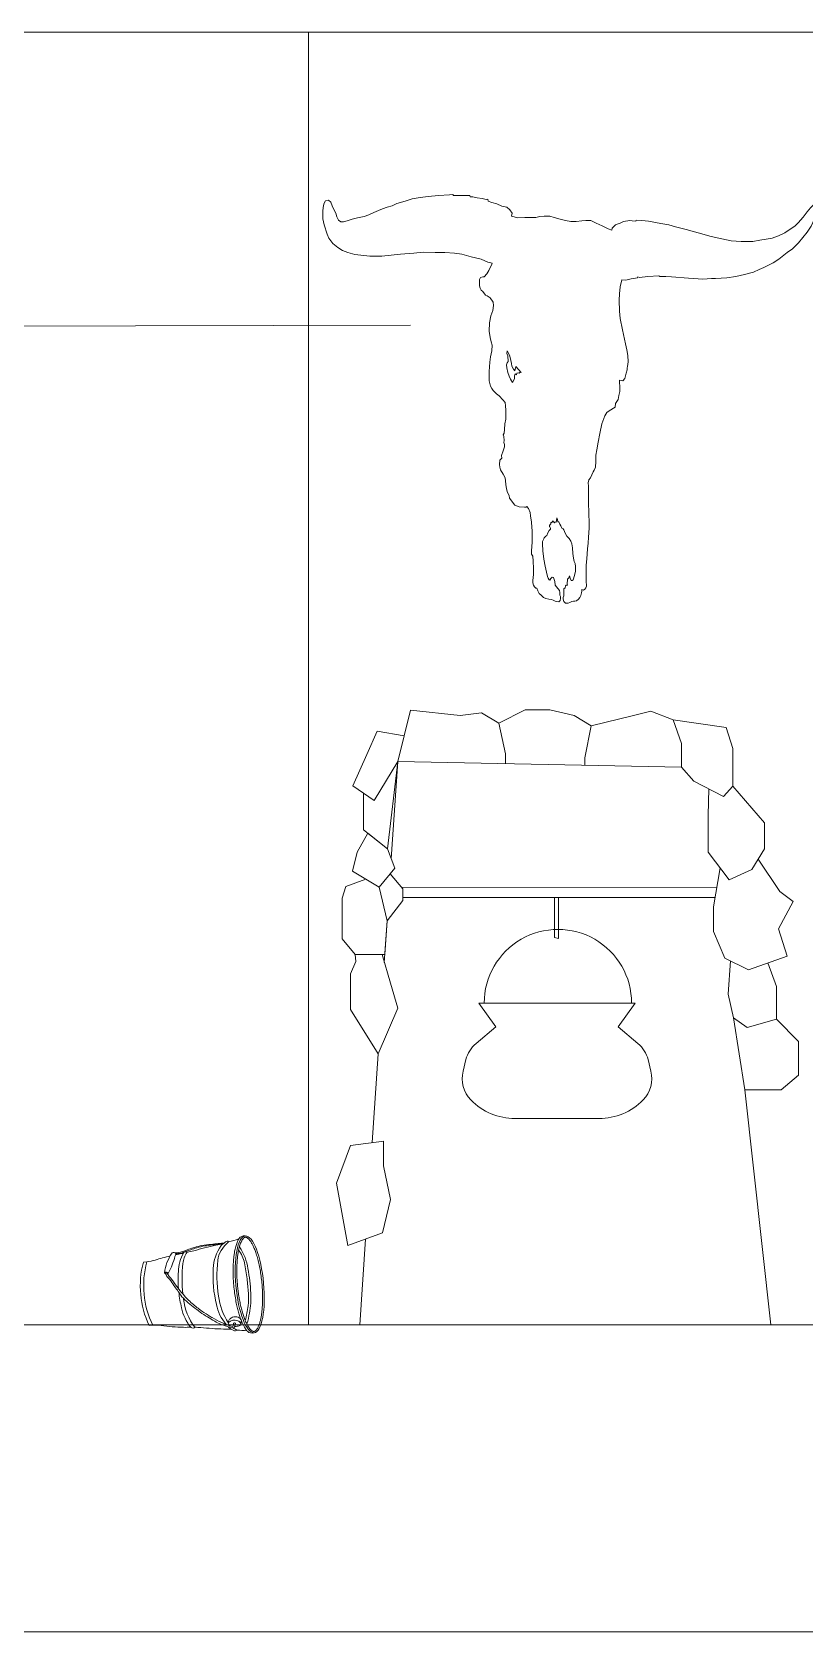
# Model space of a CAD drawing. Header units: centimetres. Extents: x 2280 to 32242, y -4577 to 2534.
# Drawn here: x 24369.2 to 24495, y -2977.1 to -2716.6 of the extents above; entities that cross this region are included whole.
import ezdxf

# ---------------------------------------------------------------- set-up
doc = ezdxf.new("R2010")
doc.units = ezdxf.units.CM
doc.layers.get('0').update_dxf_attribs({"lineweight": 15})
doc.layers.add('dim', color=40, linetype='Continuous', lineweight=0)
doc.layers.add('obiekty', color=22, linetype='Continuous', lineweight=5)

# ---------------------------------------------------------------- blocks, each defined once
blk = doc.blocks.new('OBJE_other_025')
for p, q in [((-0.1398, 0.0323), (-0.1398, 0.0197)), ((0.1544, 0.0323), (0.1544, 0.0197))]:
    blk.add_line(p, q)
for centre, radius, start, end in [((-0.1918, 0.3832), 0.0259, 158.3308, 210.5185), ((-0.8404, 0.1942), 0.6571, 11.7063, 14.9943), ((-0.0575, 0.1099), 0.2772, 91.6971, 113.672), ((-0.0541, 0.1057), 0.2744, 98.3267, 111.8008), ((0.0201, -1.3078), 1.6889, 91.3384, 93.8679), ((0.006, -0.5792), 0.9689, 87.4988, 94.2456), ((0.0158, -1.4169), 1.7978, 89.0359, 91.1209), ((0.0323, -0.1099), 0.4908, 81.4776, 88.3966), ((0.0508, 0.0295), 0.3593, 75.6328, 90.3949), ((0.0088, -0.2279), 0.611, 74.4922, 80.9364), ((0.1017, 0.1411), 0.2396, 69.1391, 80.8158), ((0.1737, 0.3238), 0.0235, 111.0317, 208.8348), ((0.1878, 0.3228), 0.0216, 101.9101, 148.4705), ((0.162, 0.2637), 0.0836, 73.3329, 84.1473), ((0.1838, 0.3338), 0.0103, 22.7148, 92.2961), ((0.855, 0.1942), 0.6571, 165.0057, 168.2937), ((0.2064, 0.3832), 0.0259, 329.4815, 21.6692), ((-0.1941, 0.3218), 0.00647, 116.4282, 233.1671), ((-0.0422, 0.4449), 0.2017, 219.4855, 225.8438), ((-0.0972, 0.4147), 0.1325, 221.1501, 261.5501), ((-0.5496, 0.2845), 0.3564, 0.9841, 4.4723), ((-1.1323, 0.2477), 0.94, 1.0584, 2.6141), ((-0.4193, 0.2911), 0.2287, 359.9719, 4.4896), ((-0.8428, 0.2115), 0.6593, 6.07, 8.4309), ((1.0211, 0.3466), 1.213, 182.6321, 183.7008), ((-0.0636, 0.4786), 0.2146, 236.2716, 265.268), ((0.0367, 0.6514), 0.3776, 271.6874, 291.7114), ((0.0677, 0.5084), 0.2448, 274.4476, 297.7893), ((0.1914, 0.3403), 0.0474, 216.052, 230.545), ((0.1744, 0.3327), 0.0318, 245.7808, 268.3605), ((0.0547, 0.3572), 0.1494, 315.9404, 334.6066), ((0.1905, 0.3199), 0.0255, 145.9485, 228.0073), ((0.048, 0.3741), 0.157, 321.7867, 337.668), ((0.1771, 0.3197), 0.0191, 258.9998, 307.9656), ((0.1822, 0.3212), 0.00432, 113.5455, 220.3216), ((0.1792, 0.2919), 0.0265, 58.1512, 90.6977), ((0.4183, 1.0823), 0.7936, 252.5642, 254.0657), ((0.1226, 0.336), 0.0796, 327.3885, 347.821), ((0.0677, 0.5084), 0.2448, 300.6372, 302.0017), ((0.1548, 0.3251), 0.0404, 357.2768, 18.18), ((0.1884, 0.3232), 0.00681, 339.7763, 359.8966), ((0.1494, 0.3605), 0.0765, 308.8051, 325.5689), ((0.1633, 0.3605), 0.0584, 307.9727, 325.702), ((0.3107, 0.2749), 0.1092, 160.7704, 176.6871), ((0.2079, 0.322), 0.00668, 314.4393, 56.5905), ((0.0172, 0.2585), 0.2098, 178.2065, 187.329), ((0.0267, 0.2604), 0.2194, 187.492, 194.647), ((-1.3377, 0.1922), 1.1509, 2.5143, 3.7933), ((0.0247, 0.26), 0.2134, 184.6538, 192.6636), ((0.5982, 0.4057), 0.7952, 189.0093, 194.9127), ((0.0111, 1.0492), 0.776, 260.5266, 272.7138), ((0.0041, 0.9503), 0.6908, 262.8964, 276.8608), ((-0.3678, 0.715), 0.7028, 313.3488, 318.9245), ((1.1635, -0.7857), 1.4494, 134.6653, 136.1996), ((-0.0582, 0.4432), 0.2834, 315.668, 324.0868), ((-0.5836, 0.4057), 0.7952, 345.0873, 350.9907), ((0.6392, 0.4384), 0.8572, 195.8067, 197.1977), ((-0.6861, 0.0486), 0.5289, 15.625, 18.1333), ((-0.3247, 0.124), 0.1573, 13.2113, 22.7851), ((-1.3642, -0.2138), 1.2546, 17.3428, 18.8264), ((-0.3113, 0.1694), 0.1446, 3.2036, 12.6536), ((-0.1623, 0.1717), 0.00734, 128.4836, 237.5604), ((-0.0972, 0.2901), 0.1325, 238.2507, 261.5501), ((-0.2095, 0.5627), 0.4757, 301.2321, 307.7828), ((0.0427, 0.4749), 0.3256, 270.8968, 295.1966), ((-0.9429, 1.4788), 1.6564, 307.2001, 309.6777), ((-0.1867, 0.5311), 0.4368, 307.9549, 314.114), ((0.1746, 0.1737), 0.00942, 314.289, 44.5377), ((0.4469, 0.1468), 0.2676, 168.305, 172.8106), ((-0.164, 0.1294), 0.00761, 101.2496, 219.964), ((-0.2558, 0.1381), 0.087, 358.0974, 14.5254), ((-0.0466, 0.3135), 0.2256, 236.9173, 261.0154), ((-0.2517, 0.1392), 0.0876, 358.3799, 13.8786), ((-0.0636, 0.354), 0.2146, 241.423, 265.268), ((-0.168, 0.1038), 0.0331, 61.9617, 85.6138), ((-0.0327, 0.1632), 0.13, 179.7955, 189.3905), ((0.6244, 0.2665), 0.7952, 189.0093, 189.4506), ((0.6244, 0.2665), 0.7952, 190.8783, 194.9127), ((-0.2676, -0.277), 0.4259, 63.749, 74.3039), ((0.0111, 0.9246), 0.776, 260.5266, 270.8878), ((0.0041, 0.8257), 0.6908, 262.8964, 269.3), ((-0.1344, 0.2594), 0.1688, 289.1007, 300.797), ((0.0414, -0.0574), 0.1873, 108.803, 119.2138), ((-0.6923, 1.5439), 1.568, 294.265, 297.7248), ((0.6, -1.1803), 1.44, 113.4368, 115.4562), ((0.0041, 0.8257), 0.6908, 270.7898, 276.8608), ((-0.0371, 0.285), 0.1578, 294.0382, 307.2896), ((0.0111, 0.9246), 0.776, 272.3814, 272.7138), ((0.0677, 0.3838), 0.2448, 274.4476, 297.6352), ((-0.2721, 0.2027), 0.4532, 341.8928, 352.1051), ((0.0485, 0.1617), 0.13, 350.6095, 1.7047), ((-0.3788, 0.0132), 0.2397, 4.5594, 11.7159), ((-0.0733, 0.0965), 0.0104, 125.1256, 214.1266), ((-0.0827, 0.0982), 0.00761, 276.3189, 339.6691), ((-0.0786, 0.0973), 0.0026, 101.9513, 233.2399), ((-0.0814, 0.1464), 0.0511, 271.4215, 307.952), ((-0.0827, 0.0982), 0.00761, 19.5152, 62.9333), ((0.3934, 0.0132), 0.2397, 168.2841, 175.4406), ((0, 0.5053), 0.4932, 253.5369, 270.8476), ((0, 0.5053), 0.5053, 253.9397, 270.8476), ((0.0146, 0.5053), 0.5053, 269.1524, 286.0603), ((0.0146, 0.5053), 0.4932, 269.1524, 286.4631)]:
    blk.add_arc(centre, radius, start, end)
blk.add_ellipse((0.0073, 0.3882), major_axis=(-0.2241, 0), ratio=0.22077)
for points, knots in [([(-0.2108, 0.3882), (-0.2108, 0.3879), (-0.2108, 0.3877), (-0.2107, 0.3872), (-0.2107, 0.387), (-0.2105, 0.3864), (-0.2104, 0.3861), (-0.2102, 0.3855), (-0.21, 0.3852), (-0.2096, 0.3845), (-0.2094, 0.3842), (-0.2088, 0.3834), (-0.2085, 0.3831), (-0.2078, 0.3823), (-0.2074, 0.3819), (-0.2063, 0.3808), (-0.2055, 0.3801), (-0.2037, 0.3787), (-0.2027, 0.378), (-0.2005, 0.3766), (-0.1993, 0.3759), (-0.1967, 0.3744), (-0.1953, 0.3737), (-0.1915, 0.3719), (-0.1889, 0.3707), (-0.1833, 0.3685), (-0.1802, 0.3674), (-0.1738, 0.3653), (-0.1703, 0.3642), (-0.163, 0.3622), (-0.1591, 0.3612), (-0.1493, 0.3589), (-0.1431, 0.3576), (-0.1301, 0.3552), (-0.1233, 0.354), (-0.1091, 0.3519), (-0.1017, 0.351), (-0.0864, 0.3492), (-0.0785, 0.3485), (-0.0624, 0.3472), (-0.0542, 0.3466), (-0.0376, 0.3457), (-0.0291, 0.3453), (-0.012, 0.3449), (-0.0035, 0.3447), (0.0137, 0.3447), (0.0223, 0.3448), (0.0394, 0.3452), (0.0479, 0.3455), (0.0646, 0.3463), (0.0729, 0.3469), (0.0891, 0.3481), (0.097, 0.3488), (0.1125, 0.3505), (0.1199, 0.3514), (0.1344, 0.3535), (0.1413, 0.3546), (0.1545, 0.357), (0.1608, 0.3582), (0.1727, 0.3609), (0.1782, 0.3623), (0.1885, 0.3653), (0.1933, 0.3668), (0.2005, 0.3695), (0.2033, 0.3706), (0.2083, 0.3729), (0.2106, 0.374), (0.2142, 0.376), (0.2156, 0.3769), (0.2181, 0.3786), (0.2192, 0.3794), (0.221, 0.3808), (0.2216, 0.3815), (0.2228, 0.3827), (0.2233, 0.3832), (0.224, 0.3842), (0.2242, 0.3846), (0.2247, 0.3854), (0.2249, 0.3858), (0.2251, 0.3864), (0.2252, 0.3868), (0.2254, 0.3874), (0.2254, 0.3876), (0.2254, 0.3882), (0.2254, 0.3885), (0.2254, 0.3891), (0.2253, 0.3893), (0.2251, 0.39), (0.225, 0.3903), (0.2247, 0.391), (0.2245, 0.3914), (0.2239, 0.3922), (0.2236, 0.3926), (0.2229, 0.3935), (0.2225, 0.394), (0.2216, 0.3949), (0.221, 0.3954), (0.2199, 0.3964), (0.2192, 0.397), (0.2175, 0.3983), (0.2162, 0.3991), (0.2135, 0.4008), (0.212, 0.4016), (0.2087, 0.4033), (0.207, 0.4041), (0.2032, 0.4057), (0.2012, 0.4066), (0.1956, 0.4087), (0.1918, 0.41), (0.1835, 0.4126), (0.1791, 0.4138), (0.1697, 0.4162), (0.1647, 0.4173), (0.1543, 0.4195), (0.1488, 0.4205), (0.1374, 0.4224), (0.1315, 0.4233), (0.1193, 0.425), (0.113, 0.4258), (0.1001, 0.4272), (0.0934, 0.4279), (0.0799, 0.429), (0.0731, 0.4295), (0.0562, 0.4305), (0.0461, 0.431), (0.0257, 0.4315), (0.0154, 0.4317), (-0.0052, 0.4316), (-0.0155, 0.4315), (-0.0358, 0.4308), (-0.0459, 0.4303), (-0.0656, 0.429), (-0.0753, 0.4282), (-0.094, 0.4263), (-0.103, 0.4253), (-0.1204, 0.4228), (-0.1286, 0.4215), (-0.1429, 0.4188), (-0.1491, 0.4175), (-0.1606, 0.4148), (-0.166, 0.4134), (-0.176, 0.4104), (-0.1806, 0.4089), (-0.1875, 0.4062), (-0.1901, 0.4051), (-0.1949, 0.4029), (-0.197, 0.4018), (-0.2004, 0.3999), (-0.2017, 0.399), (-0.2041, 0.3974), (-0.2051, 0.3966), (-0.2067, 0.3952), (-0.2073, 0.3946), (-0.2084, 0.3934), (-0.2089, 0.3929), (-0.2095, 0.392), (-0.2098, 0.3916), (-0.2102, 0.3908), (-0.2103, 0.3905), (-0.2106, 0.3898), (-0.2107, 0.3895), (-0.2108, 0.3889), (-0.2108, 0.3886), (-0.2108, 0.3883), (-0.2108, 0.3882), (-0.2108, 0.3882)], [0, 0, 0, 0, 0.032275, 0.032275, 0.06455, 0.06455, 0.096825, 0.096825, 0.1291, 0.1291, 0.161375, 0.161375, 0.19365, 0.19365, 0.225925, 0.225925, 0.276889, 0.276889, 0.327853, 0.327853, 0.378817, 0.378817, 0.429781, 0.429781, 0.510165, 0.510165, 0.590548, 0.590548, 0.670932, 0.670932, 0.751315, 0.751315, 0.866994, 0.866994, 0.982673, 0.982673, 1.098352, 1.098352, 1.214031, 1.214031, 1.32971, 1.32971, 1.445389, 1.445389, 1.561067, 1.561067, 1.676746, 1.676746, 1.792425, 1.792425, 1.908104, 1.908104, 2.023783, 2.023783, 2.139462, 2.139462, 2.255141, 2.255141, 2.370819, 2.370819, 2.486498, 2.486498, 2.602177, 2.602177, 2.682916, 2.682916, 2.763654, 2.763654, 2.82403, 2.82403, 2.884405, 2.884405, 2.931809, 2.931809, 2.979213, 2.979213, 3.016839, 3.016839, 3.054466, 3.054466, 3.092092, 3.092092, 3.129719, 3.129719, 3.167345, 3.167345, 3.204972, 3.204972, 3.242598, 3.242598, 3.280225, 3.280225, 3.317851, 3.317851, 3.355478, 3.355478, 3.393104, 3.393104, 3.430731, 3.430731, 3.489707, 3.489707, 3.548684, 3.548684, 3.60766, 3.60766, 3.666637, 3.666637, 3.76396, 3.76396, 3.861284, 3.861284, 3.958608, 3.958608, 4.055931, 4.055931, 4.153255, 4.153255, 4.250578, 4.250578, 4.347902, 4.347902, 4.445226, 4.445226, 4.58377, 4.58377, 4.722314, 4.722314, 4.860859, 4.860859, 4.999403, 4.999403, 5.137947, 5.137947, 5.276492, 5.276492, 5.415036, 5.415036, 5.530069, 5.530069, 5.645101, 5.645101, 5.760134, 5.760134, 5.838351, 5.838351, 5.916568, 5.916568, 5.975701, 5.975701, 6.034833, 6.034833, 6.081291, 6.081291, 6.127749, 6.127749, 6.164769, 6.164769, 6.201789, 6.201789, 6.238809, 6.238809, 6.275829, 6.275829, 6.283185, 6.283185, 6.283185, 6.283185]), ([(-0.2141, 0.3701), (-0.214, 0.37), (-0.2138, 0.3698), (-0.2126, 0.3688), (-0.2114, 0.3679), (-0.2089, 0.3662), (-0.2075, 0.3654), (-0.2047, 0.3637), (-0.2032, 0.3629), (-0.1994, 0.3609), (-0.1969, 0.3598), (-0.1917, 0.3576), (-0.1889, 0.3565), (-0.183, 0.3544), (-0.1799, 0.3534), (-0.1735, 0.3514), (-0.1701, 0.3504), (-0.163, 0.3485), (-0.1593, 0.3476), (-0.1501, 0.3455), (-0.1443, 0.3443), (-0.1324, 0.3421), (-0.1262, 0.3411), (-0.1133, 0.3392), (-0.1066, 0.3383), (-0.0929, 0.3366), (-0.0859, 0.3359), (-0.0715, 0.3346), (-0.0642, 0.334), (-0.0493, 0.333), (-0.0418, 0.3326), (-0.0265, 0.332), (-0.0188, 0.3318), (0.0001, 0.3315), (0.0113, 0.3314), (0.0337, 0.3318), (0.0448, 0.3321), (0.0667, 0.3332), (0.0775, 0.3339), (0.0963, 0.3355), (0.1045, 0.3363), (0.1204, 0.3381), (0.1281, 0.3392), (0.1429, 0.3414), (0.15, 0.3426), (0.1635, 0.3453), (0.17, 0.3467), (0.1807, 0.3493), (0.1852, 0.3506), (0.1937, 0.3531), (0.1977, 0.3544), (0.2045, 0.3569), (0.2075, 0.358), (0.2129, 0.3604), (0.2155, 0.3617), (0.2198, 0.364), (0.2215, 0.365), (0.2248, 0.3671), (0.2264, 0.3682), (0.2281, 0.3696), (0.2284, 0.3698), (0.2287, 0.3701)], [0.257134, 0.257134, 0.257134, 0.257134, 0.263242, 0.263242, 0.311661, 0.311661, 0.36008, 0.36008, 0.408499, 0.408499, 0.48041, 0.48041, 0.552321, 0.552321, 0.624231, 0.624231, 0.696142, 0.696142, 0.768053, 0.768053, 0.871076, 0.871076, 0.974099, 0.974099, 1.077123, 1.077123, 1.180146, 1.180146, 1.283169, 1.283169, 1.386192, 1.386192, 1.489216, 1.489216, 1.638128, 1.638128, 1.78704, 1.78704, 1.935951, 1.935951, 2.054816, 2.054816, 2.17368, 2.17368, 2.292544, 2.292544, 2.411409, 2.411409, 2.503974, 2.503974, 2.59654, 2.59654, 2.67338, 2.67338, 2.75022, 2.75022, 2.81074, 2.81074, 2.87126, 2.87126, 2.884458, 2.884458, 2.884458, 2.884458])]:
    blk.add_open_spline(points, degree=3, knots=knots)
blk = doc.blocks.new('ARCH_front_096')
for points in [[(-0.2222, 0.3002), (-0.2243, 0.3018), (-0.2271, 0.3012), (-0.2285, 0.2996), (-0.2291, 0.2979), (-0.2298, 0.2941), (-0.2298, 0.2878), (-0.2286, 0.2834), (-0.2258, 0.2764), (-0.2241, 0.2734), (-0.2205, 0.2694), (-0.2158, 0.2663), (-0.2111, 0.2642), (-0.206, 0.2625), (-0.1995, 0.2611), (-0.1851, 0.2598), (-0.1736, 0.2598), (-0.1645, 0.2604), (-0.1556, 0.2611), (-0.1427, 0.2618), (-0.134, 0.2624), (-0.1223, 0.2622), (-0.113, 0.2622), (-0.1039, 0.2616), (-0.0967, 0.2609), (-0.088, 0.2589), (-0.0784, 0.2569), (-0.0719, 0.2546), (-0.0677, 0.254), (-0.0682, 0.2533), (-0.0711, 0.2486), (-0.0729, 0.2459), (-0.0755, 0.2439), (-0.0769, 0.2439), (-0.0789, 0.2432), (-0.08, 0.2417), (-0.08, 0.2388), (-0.08, 0.237), (-0.0793, 0.2354), (-0.0784, 0.2339), (-0.0769, 0.2329), (-0.0744, 0.2301), (-0.0726, 0.2296), (-0.0698, 0.228), (-0.067, 0.2248), (-0.0667, 0.2223), (-0.0674, 0.2187), (-0.0694, 0.2147), (-0.0708, 0.2094), (-0.0709, 0.2031), (-0.0702, 0.1984), (-0.0691, 0.1951), (-0.0684, 0.1926), (-0.0685, 0.1884), (-0.0698, 0.184), (-0.0706, 0.1801), (-0.0714, 0.173), (-0.0713, 0.166), (-0.0702, 0.162), (-0.0687, 0.1602), (-0.0675, 0.1587), (-0.0643, 0.1563), (-0.0618, 0.1548), (-0.0582, 0.1517), (-0.056, 0.1498), (-0.0557, 0.1472), (-0.0554, 0.144), (-0.0555, 0.1414), (-0.0557, 0.1374), (-0.0565, 0.1339), (-0.057, 0.1296), (-0.0573, 0.127), (-0.0581, 0.1257), (-0.0576, 0.1245), (-0.0574, 0.1215), (-0.0575, 0.1199), (-0.0571, 0.1185), (-0.0571, 0.1168), (-0.0584, 0.1136), (-0.0599, 0.1102), (-0.0598, 0.1083), (-0.0617, 0.1067), (-0.062, 0.1036), (-0.0618, 0.1015), (-0.0611, 0.0996), (-0.0585, 0.0963), (-0.0565, 0.0935), (-0.0562, 0.0912), (-0.0559, 0.0885), (-0.0553, 0.0852)], [(-0.0553, 0.0852), (-0.0546, 0.0825), (-0.0528, 0.0804), (-0.0527, 0.0784), (-0.0474, 0.073), (-0.0433, 0.0719), (-0.0383, 0.0716), (-0.0366, 0.0714), (-0.0361, 0.0719), (-0.0345, 0.0706), (-0.0329, 0.0676), (-0.0325, 0.0649), (-0.0317, 0.0602), (-0.0313, 0.0566), (-0.031, 0.0537), (-0.031, 0.0489), (-0.0312, 0.0455), (-0.0315, 0.0418), (-0.0319, 0.0392), (-0.0318, 0.0382), (-0.0318, 0.0376), (-0.0318, 0.0363), (-0.0304, 0.0349), (-0.0304, 0.031), (-0.0299, 0.0256), (-0.0299, 0.021), (-0.0304, 0.0192), (-0.0308, 0.0165), (-0.0307, 0.0149), (-0.0302, 0.0132), (-0.0292, 0.0119), (-0.0278, 0.011), (-0.027, 0.0109), (-0.0258, 0.0089), (-0.0246, 0.0069), (-0.0228, 0.0056), (-0.0206, 0.004), (-0.0182, 0.0032), (-0.0156, 0.0027), (-0.0129, 0.0025), (-0.0113, 0.0018), (-0.0094, 0.0012), (-0.0079, 0.0008), (-0.006, 0.0007), (-0.0047, 0.0017), (-0.0044, 0.0032), (-0.0043, 0.0047), (-0.005, 0.0056), (-0.005, 0.0076), (-0.0051, 0.0091), (-0.0081, 0.0119), (-0.0092, 0.013), (-0.0097, 0.0159), (-0.0102, 0.0174), (-0.0108, 0.0188), (-0.012, 0.019), (-0.0133, 0.018), (-0.0145, 0.0168), (-0.0151, 0.017), (-0.016, 0.0184), (-0.0167, 0.0196), (-0.0176, 0.0229), (-0.0189, 0.0274), (-0.02, 0.0326), (-0.0209, 0.0387), (-0.0212, 0.044), (-0.0212, 0.0458), (-0.0199, 0.0478), (-0.0194, 0.0486), (-0.018, 0.0498), (-0.017, 0.0503), (-0.0159, 0.0521), (-0.0148, 0.0539), (-0.0134, 0.055), (-0.0134, 0.0558), (-0.0139, 0.0566), (-0.0144, 0.0567), (-0.0144, 0.0576), (-0.0136, 0.0585), (-0.0131, 0.0589), (-0.013, 0.0599), (-0.012, 0.0598), (-0.0115, 0.0606), (-0.0109, 0.0611), (-0.0102, 0.0599), (-0.0097, 0.0596), (-0.009, 0.0603), (-0.0081, 0.0601), (-0.0077, 0.0612), (-0.0074, 0.0634), (-0.0066, 0.0621), (-0.0065, 0.0605), (-0.0055, 0.0603), (-0.0046, 0.0587), (-0.0036, 0.0573), (-0.0024, 0.0557), (-0.0014, 0.0552), (-0.0007, 0.0543), (-0.0001, 0.0531), (0.0009, 0.0514), (0.0022, 0.0496), (0.0043, 0.0479), (0.0059, 0.0459), (0.0069, 0.0439), (0.0074, 0.0408), (0.0078, 0.0367), (0.0083, 0.0331), (0.0092, 0.0308), (0.01, 0.0293), (0.0104, 0.0269), (0.0102, 0.0235), (0.0092, 0.0203), (0.0079, 0.017), (0.0071, 0.0166), (0.0062, 0.0166), (0.0052, 0.0183), (0.0044, 0.02), (0.0037, 0.0184), (0.0025, 0.0175), (0.0025, 0.016), (0.0022, 0.0153), (0.0023, 0.014), (0.0024, 0.013), (0.0012, 0.013), (0.0005, 0.0125), (0.0002, 0.0111), (-0.0009, 0.0104), (-0.0009, 0.0088), (-0.0012, 0.005), (-0.0016, 0.0038), (-0.0016, 0.0025), (-0.0012, 0.0009), (-0.0004, 0.0003), (0.0004, -0.0003), (0.0018, -0.0005), (0.0032, -0.0003), (0.0048, 0), (0.0066, 0.0007), (0.0082, 0.0011), (0.0094, 0.0011), (0.011, 0.0012), (0.0129, 0.0025), (0.0142, 0.0038), (0.0152, 0.0052), (0.0159, 0.0072), (0.0162, 0.0086), (0.0164, 0.0096), (0.018, 0.0092), (0.019, 0.0099), (0.02, 0.011), (0.0207, 0.0123), (0.0206, 0.0162), (0.0206, 0.0232), (0.0205, 0.028), (0.0213, 0.0325), (0.0215, 0.0363), (0.022, 0.0402), (0.0226, 0.0444), (0.0231, 0.0488), (0.0236, 0.0556), (0.0237, 0.0591), (0.0233, 0.067), (0.0231, 0.0744), (0.0231, 0.0792), (0.0233, 0.0822), (0.0232, 0.0868), (0.0229, 0.0895), (0.0236, 0.0915), (0.0252, 0.093), (0.0279, 0.0976), (0.0289, 0.0987), (0.03, 0.101), (0.0305, 0.1052), (0.0306, 0.1099), (0.0315, 0.1141), (0.0327, 0.1196), (0.0344, 0.1263), (0.0363, 0.1333), (0.0394, 0.1394), (0.0413, 0.1418), (0.0436, 0.143), (0.0492, 0.1457), (0.0496, 0.1486), (0.0524, 0.1514), (0.053, 0.1545), (0.0538, 0.1575), (0.0539, 0.1609), (0.0535, 0.1645), (0.0535, 0.166), (0.0567, 0.1653), (0.0587, 0.1671), (0.0602, 0.1712), (0.061, 0.1736), (0.061, 0.175), (0.0614, 0.1762), (0.062, 0.1795), (0.0619, 0.1843), (0.0608, 0.1885), (0.0596, 0.193), (0.0568, 0.2036), (0.0547, 0.2121), (0.054, 0.2175), (0.0538, 0.2256), (0.0541, 0.2304), (0.055, 0.2357), (0.0566, 0.241), (0.0602, 0.2407), (0.0653, 0.2415), (0.0714, 0.2424), (0.072, 0.2431), (0.0733, 0.2426), (0.0813, 0.2432), (0.0921, 0.2438), (0.093, 0.2432), (0.0988, 0.2432), (0.1043, 0.2428), (0.1206, 0.2419), (0.1343, 0.2411), (0.1425, 0.2415), (0.1463, 0.2415), (0.1573, 0.2418), (0.166, 0.2428), (0.1743, 0.2442), (0.1828, 0.2461), (0.1884, 0.248), (0.1929, 0.2493), (0.2016, 0.2529), (0.2073, 0.2556), (0.2152, 0.2604), (0.2203, 0.2632), (0.2262, 0.2677), (0.2302, 0.2716), (0.2346, 0.2756), (0.2383, 0.28), (0.2412, 0.285), (0.2432, 0.2885), (0.2443, 0.2917), (0.2451, 0.2944), (0.245, 0.2958), (0.2439, 0.2968), (0.2429, 0.297), (0.2418, 0.2968), (0.2403, 0.2957), (0.238, 0.2937), (0.2345, 0.2909), (0.2307, 0.2868), (0.2259, 0.2826), (0.2229, 0.2805), (0.2131, 0.2753), (0.207, 0.2729), (0.2009, 0.2712), (0.1953, 0.2706), (0.1891, 0.2698), (0.1824, 0.2689), (0.1712, 0.2689), (0.1615, 0.2696), (0.157, 0.2702), (0.1425, 0.2728), (0.1301, 0.2756), (0.1186, 0.2782), (0.1082, 0.2802), (0.1019, 0.2817), (0.0941, 0.2829), (0.0825, 0.2845), (0.0761, 0.2852), (0.0705, 0.2853), (0.0704, 0.2846), (0.0669, 0.2848), (0.0645, 0.2851), (0.0586, 0.2845), (0.0565, 0.2837), (0.0554, 0.2831), (0.0534, 0.2827), (0.0508, 0.2819), (0.0489, 0.2806), (0.0476, 0.2795), (0.0471, 0.278), (0.0438, 0.279), (0.0385, 0.2811), (0.0345, 0.2826), (0.0328, 0.2832), (0.0298, 0.2843), (0.027, 0.2854), (0.0224, 0.2855), (0.0185, 0.2852), (0.0132, 0.2847), (0.0081, 0.2847), (0.0028, 0.2856), (-0.0024, 0.2864), (-0.008, 0.2878), (-0.0122, 0.2888), (-0.0176, 0.2888), (-0.0218, 0.2885), (-0.0255, 0.2879), (-0.036, 0.2878), (-0.0431, 0.2878), (-0.0465, 0.2884), (-0.049, 0.289), (-0.0482, 0.2911), (-0.0505, 0.2937), (-0.0532, 0.2958), (-0.0581, 0.2966), (-0.063, 0.2983), (-0.0677, 0.2992), (-0.0712, 0.3003), (-0.0716, 0.3019), (-0.0732, 0.3015), (-0.0768, 0.3023), (-0.0816, 0.3028), (-0.0858, 0.3035), (-0.0886, 0.3035), (-0.0886, 0.3047), (-0.0911, 0.3046), (-0.098, 0.3046), (-0.1045, 0.3046), (-0.1051, 0.3055), (-0.1082, 0.3052), (-0.1189, 0.3047), (-0.1288, 0.3041), (-0.1364, 0.3033), (-0.144, 0.3023), (-0.1507, 0.3008), (-0.1588, 0.2989), (-0.1633, 0.2972), (-0.1681, 0.2963), (-0.1725, 0.295), (-0.1765, 0.2938), (-0.1808, 0.2923), (-0.1856, 0.2907), (-0.1901, 0.2895), (-0.1965, 0.2884), (-0.2019, 0.2874), (-0.2066, 0.2862), (-0.2101, 0.2856), (-0.2125, 0.2856), (-0.2147, 0.2868), (-0.2165, 0.2892), (-0.2175, 0.292), (-0.2192, 0.2949), (-0.2209, 0.2976), (-0.2222, 0.3002)], [(-0.0405, 0.1721), (-0.0456, 0.1766), (-0.0466, 0.1733), (-0.0479, 0.1747), (-0.0496, 0.177), (-0.0498, 0.179), (-0.0503, 0.1812), (-0.0514, 0.1845), (-0.0527, 0.1867), (-0.0538, 0.1883), (-0.0543, 0.1865), (-0.0533, 0.1847), (-0.0531, 0.1805), (-0.054, 0.1794), (-0.0547, 0.178), (-0.0543, 0.1756), (-0.0533, 0.1722), (-0.052, 0.1694), (-0.0508, 0.1671), (-0.049, 0.1648), (-0.0476, 0.1664), (-0.0471, 0.1678), (-0.0471, 0.1697), (-0.0464, 0.1711), (-0.0451, 0.1705), (-0.0449, 0.1716), (-0.0435, 0.172), (-0.0424, 0.1717), (-0.0416, 0.1723), (-0.0405, 0.1721)]]:
    blk.add_lwpolyline(points)

msp = doc.modelspace()

# ---------------------------------------------------------------- linework, layer by layer
at = {"layer": 'dim'}
for p, q in [((24736.332, -2716.62), (23981.765, -2716.62)), ((24414.193, -2716.62), (24414.193, -2927.064)), ((24273.445, -2764.792), (24430.779, -2764.32)), ((24428.719, -2835.381), (24430.794, -2827.014)), ((24430.794, -2827.014), (24438.837, -2827.858)), ((24438.837, -2827.858), (24442.342, -2827.461)), ((24442.342, -2827.461), (24445.147, -2829.137)), ((24445.147, -2829.137), (24449.415, -2826.944)), ((24449.415, -2826.944), (24453.469, -2826.944)), ((24453.469, -2826.944), (24457.401, -2827.858)), ((24457.401, -2827.858), (24460.175, -2829.564)), ((24460.175, -2829.564), (24467.064, -2827.859)), ((24467.064, -2827.859), (24469.912, -2827.154)), ((24469.912, -2827.154), (24473.541, -2828.561)), ((24425.356, -2830.451), (24423.669, -2834.221)), ((24429.756, -2831.197), (24425.356, -2830.451)), ((24445.147, -2829.137), (24446.214, -2834.103)), ((24460.175, -2829.564), (24459.169, -2834.743)), ((24473.541, -2828.561), (24474.868, -2832.461)), ((24473.541, -2828.561), (24482.125, -2829.809)), ((24482.125, -2829.809), (24483.218, -2833.241)), ((24474.868, -2832.461), (24474.868, -2836.303)), ((24483.218, -2833.241), (24483.218, -2839.403)), ((24423.669, -2834.221), (24421.389, -2839.314)), ((24424.859, -2841.71), (24428.719, -2835.381)), ((24427.043, -2849.596), (24428.719, -2835.381)), ((24428.719, -2835.381), (24427.652, -2851.193)), ((24428.719, -2835.381), (24474.868, -2836.303)), ((24446.214, -2834.103), (24446.214, -2835.73)), ((24459.169, -2834.743), (24459.169, -2835.989)), ((24476.897, -2838.545), (24474.868, -2836.303)), ((24481.735, -2841.041), (24476.897, -2838.545)), ((24421.389, -2839.314), (24424.859, -2841.71)), ((24423.124, -2840.512), (24423.124, -2846.471)), ((24479.209, -2844.122), (24479.316, -2839.793)), ((24483.218, -2839.403), (24481.735, -2841.041)), ((24483.218, -2839.403), (24488.365, -2845.373)), ((24423.124, -2846.471), (24427.043, -2849.596)), ((24479.209, -2850.145), (24479.209, -2844.122)), ((24488.365, -2845.373), (24488.365, -2849.597)), ((24423.843, -2847.045), (24422.081, -2850.141)), ((24427.043, -2849.596), (24423.843, -2847.045)), ((24422.081, -2850.141), (24421.336, -2853.216)), ((24428.234, -2852.72), (24427.043, -2849.596)), ((24482.652, -2854.603), (24479.209, -2850.145)), ((24488.365, -2849.597), (24486.33, -2852.961)), ((24490.875, -2856.507), (24487.348, -2851.279)), ((24421.336, -2853.216), (24425.703, -2855.795)), ((24425.703, -2855.795), (24428.234, -2852.72)), ((24427.487, -2853.627), (24429.504, -2856.088)), ((24481.162, -2852.673), (24480.103, -2859.025)), ((24486.33, -2852.961), (24482.652, -2854.603)), ((24420.228, -2855.688), (24419.668, -2857.607)), ((24423.52, -2854.506), (24420.228, -2855.688)), ((24426.968, -2861.314), (24425.703, -2855.795)), ((24429.504, -2856.088), (24429.504, -2858.006)), ((24493.033, -2858.172), (24490.875, -2856.507)), ((24419.668, -2857.607), (24419.668, -2864.241)), ((24429.504, -2858.006), (24426.968, -2861.314)), ((24480.103, -2859.025), (24480.103, -2863.026)), ((24490.659, -2862.579), (24493.033, -2858.172)), ((24426.968, -2861.314), (24426.513, -2868.063)), ((24426.598, -2866.798), (24426.968, -2861.314)), ((24419.668, -2864.241), (24421.747, -2866.798)), ((24480.103, -2863.026), (24481.932, -2867.356)), ((24492.077, -2867.048), (24490.659, -2862.579)), ((24421.747, -2866.798), (24426.598, -2866.798)), ((24426.141, -2866.798), (24421.747, -2866.798)), ((24421.747, -2866.798), (24421.907, -2867.917)), ((24427.505, -2871.434), (24426.141, -2866.798)), ((24481.932, -2867.356), (24485.787, -2869.267)), ((24485.787, -2869.267), (24492.077, -2867.048)), ((24421.907, -2867.917), (24421.027, -2869.915)), ((24421.027, -2869.915), (24421.027, -2875.75)), ((24482.846, -2867.809), (24482.459, -2873.24)), ((24490.356, -2872.013), (24488.932, -2868.157)), ((24428.704, -2875.51), (24427.505, -2871.434)), ((24490.356, -2877.328), (24490.356, -2872.013)), ((24482.459, -2873.24), (24483.34, -2877.076)), ((24421.027, -2875.75), (24425.507, -2882.971)), ((24425.507, -2882.971), (24428.704, -2875.51)), ((24483.34, -2877.076), (24485.574, -2878.649)), ((24485.183, -2888.814), (24483.34, -2877.076)), ((24485.574, -2878.649), (24490.356, -2877.328)), ((24490.356, -2877.328), (24493.941, -2880.925)), ((24425.507, -2882.971), (24424.533, -2897.393)), ((24493.941, -2880.925), (24493.941, -2886.399)), ((24493.941, -2886.399), (24491.122, -2888.814)), ((24491.122, -2888.814), (24485.183, -2888.814)), ((24485.183, -2888.814), (24489.44, -2927.064)), ((24420.989, -2897.866), (24418.727, -2904.001)), ((24426.414, -2897.188), (24420.989, -2897.866)), ((24426.401, -2901.176), (24426.401, -2897.144)), ((24427.532, -2906.666), (24426.401, -2901.176)), ((24418.727, -2904.001), (24420.585, -2914.174)), ((24426.239, -2912.075), (24427.532, -2906.666)), ((24420.585, -2914.174), (24426.239, -2912.075)), ((24423.473, -2913.102), (24422.53, -2927.064)), ((25038.827, -2927.064), (23917.055, -2927.064)), ((25038.827, -2977.064), (23908.444, -2977.064))]:
    msp.add_line(p, q, dxfattribs=at)
at = {"layer": 'obiekty'}
for p, q in [((24480.627, -2855.879), (24429.27, -2855.802)), ((24429.504, -2857.505), (24480.356, -2857.505)), ((24454.209, -2864.025), (24454.209, -2857.505)), ((24454.836, -2857.505), (24454.836, -2864.197)), ((24454.836, -2864.197), (24454.209, -2864.025)), ((24441.9, -2874.703), (24467.334, -2874.703)), ((24441.9, -2874.703), (24444.675, -2878.559)), ((24467.334, -2874.703), (24464.56, -2878.559)), ((24441.443, -2881.26), (24444.675, -2878.559)), ((24467.792, -2881.26), (24464.56, -2878.559)), ((24439.334, -2885.772), (24439.795, -2883.9)), ((24469.901, -2885.772), (24469.44, -2883.9)), ((24447.773, -2893.483), (24461.462, -2893.483))]:
    msp.add_line(p, q, dxfattribs=at)
for centre, radius, start, end in [((24454.767, -2874.689), 11.994, 359.93202, 180.06798), ((24444.65, -2885.096), 5, 129.89317, 166.15277), ((24464.585, -2885.096), 5, 13.84723, 50.10683), ((24444.188, -2886.968), 5, 166.15277, 224.1952), ((24465.047, -2886.968), 5, 315.8048, 13.84723), ((24447.773, -2883.483), 10, 224.1952, 270), ((24461.462, -2883.483), 10, 270, 315.8048)]:
    msp.add_arc(centre, radius, start, end, dxfattribs=at)

# ---------------------------------------------------------------- block references
at = {"layer": 'dim', "xscale": 169.6896638645849, "yscale": 217.8774995631029, "zscale": 169.6896638645849, "rotation": 0.3647123888049594}
msp.add_blockref('ARCH_front_096', (24455.916, -2809.504), dxfattribs=at)
at = {"layer": 'obiekty', "xscale": 35.28809318441199, "yscale": 45.85070349035595, "zscale": 35.28809318441199, "rotation": 275.2558012139144}
msp.add_blockref('OBJE_other_025', (24386.863, -2921.847), dxfattribs=at)

doc.saveas('drawing.dxf')
